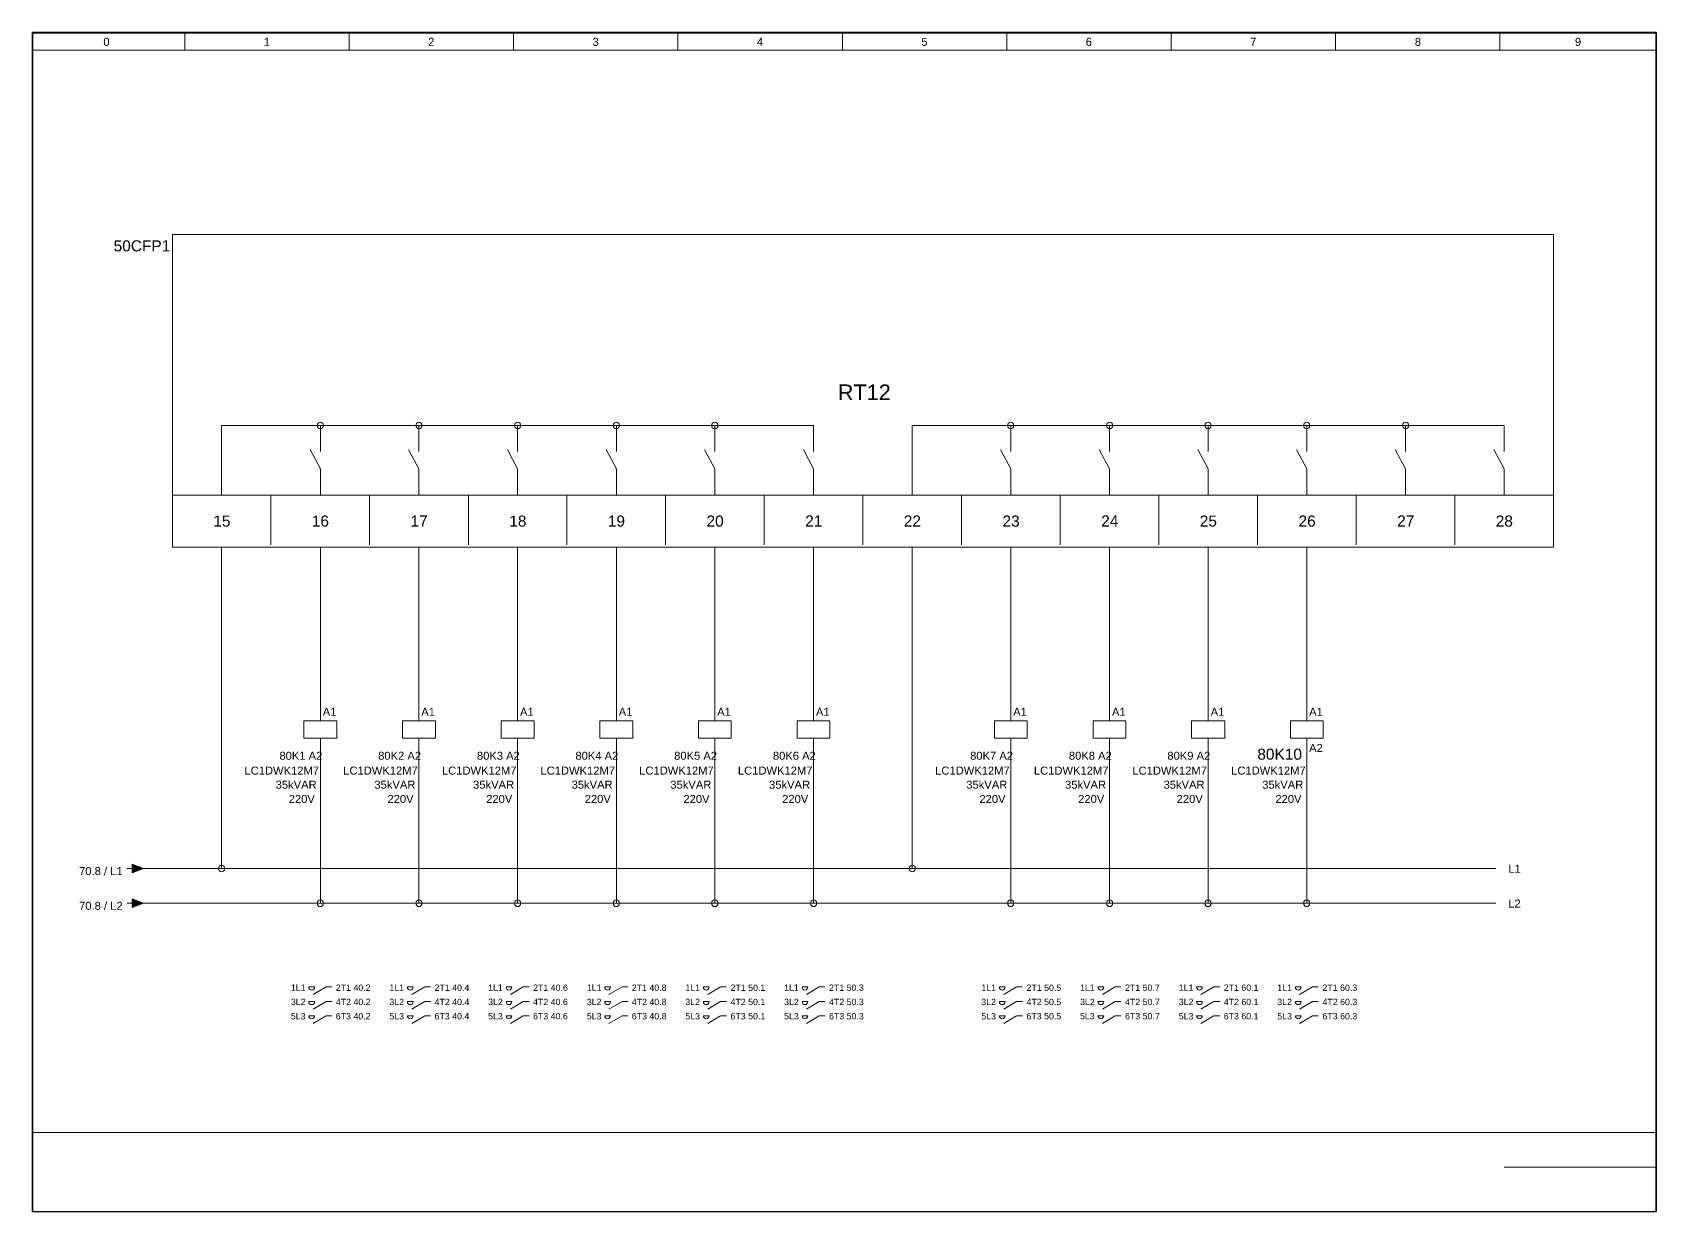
# Model space of a CAD drawing. Header units: millimetres. Extents: x 1004 to 59588, y 686 to 38112.
# Drawn here: x 20966 to 24982, y 5868 to 8784 of the extents above; entities that cross this region are included whole.
import ezdxf

# ---------------------------------------------------------------- set-up
doc = ezdxf.new("R2010")
doc.units = ezdxf.units.MM
for name, color, linetype in [('PDF9_Geometry', 7, 'Continuous'), ('PDF9_Solid Fills', 7, 'Continuous'), ('PDF9_Text', 7, 'Continuous')]:
    doc.layers.add(name, color=color, linetype=linetype)
doc.styles.add('PDF Arial', font='arial.ttf')

msp = doc.modelspace()

# ---------------------------------------------------------------- linework, layer by layer
at = {"layer": 'PDF9_Geometry', "lineweight": 25}
for points in [[(24981.15, 8784.23), (20966.45, 8784.23), (20966.45, 5868.35), (24981.15, 5868.35)], [(20966.45, 5868.35), (20966.45, 8784.23)], [(24981.15, 8783.06), (20966.45, 8783.06)], [(24981.15, 5868.35), (24981.15, 8784.23)]]:
    msp.add_lwpolyline(points, close=True, dxfattribs=at)
at = {"layer": 'PDF9_Geometry', "lineweight": 13}
for points in [[(21342.92, 8783.06), (21342.92, 8740.12)], [(21749.39, 8783.06), (21749.39, 8740.12)], [(22155.86, 8783.06), (22155.86, 8740.12)], [(22562.33, 8783.06), (22562.33, 8740.12)], [(22968.8, 8783.06), (22968.8, 8740.12)], [(23375.27, 8783.06), (23375.27, 8740.12)], [(23781.74, 8783.06), (23781.74, 8740.12)], [(24188.21, 8783.06), (24188.21, 8740.12)], [(24594.68, 8783.06), (24594.68, 8740.12)], [(20966.45, 8740.12), (24981.15, 8740.12)], [(21312.33, 7640.12), (24727.04, 7640.12)], [(21555.86, 7640.12), (21555.86, 7517.18)], [(21799.98, 7640.12), (21799.98, 7517.18)], [(22044.1, 7640.12), (22044.1, 7517.18)], [(22287.63, 7640.12), (22287.63, 7517.18)], [(22531.74, 7640.12), (22531.74, 7517.18)], [(22775.86, 7640.12), (22775.86, 7517.18)], [(23019.39, 7640.12), (23019.39, 7517.18)], [(23263.51, 7640.12), (23263.51, 7517.18)], [(23507.04, 7640.12), (23507.04, 7517.18)], [(23751.15, 7640.12), (23751.15, 7517.18)], [(23995.27, 7640.12), (23995.27, 7517.18)], [(24238.8, 7640.12), (24238.8, 7517.18)], [(24482.92, 7640.12), (24482.92, 7517.18)]]:
    msp.add_lwpolyline(points, dxfattribs=at)
at = {"layer": 'PDF9_Geometry', "lineweight": 18}
for points in [[(21312.33, 7511.29), (24727.04, 7511.29), (24727.04, 8284.82), (21312.33, 8284.82)], [(21637.63, 7038.94), (21718.8, 7038.94), (21718.8, 7081.88), (21637.63, 7081.88)], [(21881.15, 7038.94), (21962.92, 7038.94), (21962.92, 7081.88), (21881.15, 7081.88)], [(22125.27, 7038.94), (22206.45, 7038.94), (22206.45, 7081.88), (22125.27, 7081.88)], [(22369.39, 7038.94), (22450.57, 7038.94), (22450.57, 7081.88), (22369.39, 7081.88)], [(22612.92, 7038.94), (22694.1, 7038.94), (22694.1, 7081.88), (22612.92, 7081.88)], [(22857.04, 7038.94), (22938.21, 7038.94), (22938.21, 7081.88), (22857.04, 7081.88)], [(23344.68, 7038.94), (23425.86, 7038.94), (23425.86, 7081.88), (23344.68, 7081.88)], [(23588.8, 7038.94), (23669.98, 7038.94), (23669.98, 7081.88), (23588.8, 7081.88)], [(23832.33, 7038.94), (23914.1, 7038.94), (23914.1, 7081.88), (23832.33, 7081.88)], [(24076.45, 7038.94), (24157.63, 7038.94), (24157.63, 7081.88), (24076.45, 7081.88)], [(21212.92, 6706), (21212.92, 6727.18), (21241.16, 6716.59)], [(21212.92, 6620.12), (21212.92, 6641.29), (21241.16, 6630.71)]]:
    msp.add_lwpolyline(points, close=True, dxfattribs=at)
for points in [[(21434.1, 7640.12), (21434.1, 7812.47), (21678.21, 7812.47), (21678.21, 7769.53), (21678.21, 7747.76)], [(21434.1, 7790.71), (21434.1, 7812.47), (21454.69, 7812.47)], [(21657.63, 7812.47), (21698.21, 7812.47), (21921.74, 7812.47), (21921.74, 7769.53), (21921.74, 7747.76)], [(21678.21, 7812.47), (21678.21, 7790.71)], [(21901.74, 7812.47), (21942.33, 7812.47), (22165.86, 7812.47), (22165.86, 7769.53), (22165.86, 7747.76)], [(21921.74, 7812.47), (21921.74, 7790.71)], [(22145.27, 7812.47), (22186.45, 7812.47), (22409.98, 7812.47), (22409.98, 7769.53), (22409.98, 7747.76)], [(22165.86, 7812.47), (22165.86, 7790.71)], [(22389.39, 7812.47), (22429.98, 7812.47), (22653.51, 7812.47), (22653.51, 7769.53), (22653.51, 7747.76)], [(22409.98, 7812.47), (22409.98, 7790.71)], [(22633.51, 7812.47), (22674.1, 7812.47), (22897.63, 7812.47), (22897.63, 7769.53), (22897.63, 7747.76)], [(22653.51, 7812.47), (22653.51, 7790.71)], [(22877.04, 7812.47), (22897.63, 7812.47), (22897.63, 7790.71)], [(23141.74, 7640.12), (23141.74, 7812.47), (23385.27, 7812.47), (23385.27, 7769.53), (23385.27, 7747.76)], [(23141.74, 7790.71), (23141.74, 7812.47), (23161.74, 7812.47)], [(23365.27, 7812.47), (23405.86, 7812.47), (23629.39, 7812.47), (23629.39, 7769.53), (23629.39, 7747.76)], [(23385.27, 7812.47), (23385.27, 7790.71)], [(23608.8, 7812.47), (23649.39, 7812.47), (23872.92, 7812.47), (23872.92, 7769.53), (23872.92, 7747.76)], [(23629.39, 7812.47), (23629.39, 7790.71)], [(23852.92, 7812.47), (23893.51, 7812.47), (24117.04, 7812.47), (24117.04, 7769.53), (24117.04, 7747.76)], [(23872.92, 7812.47), (23872.92, 7790.71)], [(24096.45, 7812.47), (24137.63, 7812.47), (24361.15, 7812.47), (24361.15, 7769.53), (24361.15, 7747.76)], [(24117.04, 7812.47), (24117.04, 7790.71)], [(24340.57, 7812.47), (24381.15, 7812.47), (24604.68, 7812.47), (24604.68, 7769.53), (24604.68, 7747.76)], [(24361.15, 7812.47), (24361.15, 7790.71)], [(24584.68, 7812.47), (24604.68, 7812.47), (24604.68, 7790.71)], [(21652.92, 7753.06), (21678.21, 7704.82), (21678.21, 7683.65), (21678.21, 7640.12)], [(21896.45, 7753.06), (21921.74, 7704.82), (21921.74, 7683.65), (21921.74, 7640.12)], [(22140.57, 7753.06), (22165.86, 7704.82), (22165.86, 7683.65), (22165.86, 7640.12)], [(22384.68, 7753.06), (22409.98, 7704.82), (22409.98, 7683.65), (22409.98, 7640.12)], [(22628.21, 7753.06), (22653.51, 7704.82), (22653.51, 7683.65), (22653.51, 7640.12)], [(22872.33, 7753.06), (22897.63, 7704.82), (22897.63, 7683.65), (22897.63, 7640.12)], [(23359.98, 7753.06), (23385.27, 7704.82), (23385.27, 7683.65), (23385.27, 7640.12)], [(23604.1, 7753.06), (23629.39, 7704.82), (23629.39, 7683.65), (23629.39, 7640.12)], [(23847.63, 7753.06), (23872.92, 7704.82), (23872.92, 7683.65), (23872.92, 7640.12)], [(24091.74, 7753.06), (24117.04, 7704.82), (24117.04, 7683.65), (24117.04, 7640.12)], [(24335.86, 7753.06), (24361.15, 7704.82), (24361.15, 7683.65), (24361.15, 7640.12)], [(24579.39, 7753.06), (24604.68, 7704.82), (24604.68, 7683.65), (24604.68, 7640.12)], [(21434.1, 7511.29), (21434.1, 6716.59), (21220.57, 6716.59)], [(21414.1, 6716.59), (21454.69, 6716.59), (23141.74, 6716.59), (23141.74, 7511.29)], [(21678.21, 7511.29), (21678.21, 7103.06), (21678.21, 7081.88)], [(21921.74, 7511.29), (21921.74, 7103.06), (21921.74, 7081.88)], [(22165.86, 7511.29), (22165.86, 7103.06), (22165.86, 7081.88)], [(22409.98, 7511.29), (22409.98, 7103.06), (22409.98, 7081.88)], [(22653.51, 7511.29), (22653.51, 7103.06), (22653.51, 7081.88)], [(22897.63, 7511.29), (22897.63, 7103.06), (22897.63, 7081.88)], [(23385.27, 7511.29), (23385.27, 7103.06), (23385.27, 7081.88)], [(23629.39, 7511.29), (23629.39, 7103.06), (23629.39, 7081.88)], [(23872.92, 7511.29), (23872.92, 7103.06), (23872.92, 7081.88)], [(24117.04, 7511.29), (24117.04, 7103.06), (24117.04, 7081.88)], [(21678.21, 7038.94), (21678.21, 7017.18), (21678.21, 6630.71), (21220.57, 6630.71)], [(21657.63, 6630.71), (21698.21, 6630.71), (21921.74, 6630.71), (21921.74, 7017.18), (21921.74, 7038.94)], [(21901.74, 6630.71), (21942.33, 6630.71), (22165.86, 6630.71), (22165.86, 7017.18), (22165.86, 7038.94)], [(22145.27, 6630.71), (22186.45, 6630.71), (22409.98, 6630.71), (22409.98, 7017.18), (22409.98, 7038.94)], [(22389.39, 6630.71), (22429.98, 6630.71), (22653.51, 6630.71), (22653.51, 7017.18), (22653.51, 7038.94)], [(22897.63, 7038.94), (22897.63, 7017.18), (22897.63, 6630.71), (22674.1, 6630.71), (22633.51, 6630.71)], [(22877.04, 6630.71), (22917.63, 6630.71), (23385.27, 6630.71), (23385.27, 7017.18), (23385.27, 7038.94)], [(23365.27, 6630.71), (23405.86, 6630.71), (23629.39, 6630.71), (23629.39, 7017.18), (23629.39, 7038.94)], [(23608.8, 6630.71), (23649.39, 6630.71), (23872.92, 6630.71), (23872.92, 7017.18), (23872.92, 7038.94)], [(23852.92, 6630.71), (23893.51, 6630.71), (24117.04, 6630.71), (24117.04, 7017.18), (24117.04, 7038.94)], [(21200.57, 6716.59), (21212.92, 6716.59)], [(21434.1, 6738.35), (21434.1, 6716.59)], [(23121.15, 6716.59), (23161.74, 6716.59), (24584.68, 6716.59)], [(23141.74, 6738.35), (23141.74, 6716.59)], [(21200.57, 6630.71), (21212.92, 6630.71)], [(21678.21, 6652.47), (21678.21, 6630.71)], [(21921.74, 6652.47), (21921.74, 6630.71)], [(22165.86, 6652.47), (22165.86, 6630.71)], [(22409.98, 6652.47), (22409.98, 6630.71)], [(22653.51, 6652.47), (22653.51, 6630.71)], [(22897.63, 6652.47), (22897.63, 6630.71)], [(23385.27, 6652.47), (23385.27, 6630.71)], [(23629.39, 6652.47), (23629.39, 6630.71)], [(23872.92, 6652.47), (23872.92, 6630.71)], [(24096.45, 6630.71), (24137.63, 6630.71), (24584.68, 6630.71)], [(24117.04, 6652.47), (24117.04, 6630.71)], [(21649.39, 6423.65), (21664.1, 6423.65)], [(21649.39, 6387.76), (21664.1, 6387.76)], [(21660.57, 6404.82), (21692.33, 6423.65), (21706.45, 6423.65)], [(21660.57, 6368.94), (21692.33, 6387.76), (21706.45, 6387.76)], [(21664.1, 6423.65), (21664.1, 6423.65)], [(21664.1, 6387.76), (21664.1, 6387.76)], [(21893.51, 6423.65), (21907.63, 6423.65)], [(21893.51, 6387.76), (21907.63, 6387.76)], [(21904.1, 6404.82), (21936.45, 6423.65), (21950.57, 6423.65)], [(21904.1, 6368.94), (21936.45, 6387.76), (21950.57, 6387.76)], [(21907.63, 6423.65), (21907.63, 6423.65)], [(21907.63, 6387.76), (21907.63, 6387.76)], [(22137.63, 6423.65), (22151.74, 6423.65)], [(22137.63, 6387.76), (22151.74, 6387.76)], [(22148.21, 6404.82), (22179.98, 6423.65), (22194.1, 6423.65)], [(22148.21, 6368.94), (22179.98, 6387.76), (22194.1, 6387.76)], [(22151.74, 6423.65), (22151.74, 6423.65)], [(22151.74, 6387.76), (22151.74, 6387.76)], [(22381.15, 6423.65), (22395.27, 6423.65)], [(22381.15, 6387.76), (22395.27, 6387.76)], [(22391.74, 6404.82), (22424.1, 6423.65), (22438.21, 6423.65)], [(22391.74, 6368.94), (22424.1, 6387.76), (22438.21, 6387.76)], [(22395.27, 6423.65), (22395.27, 6423.65)], [(22395.27, 6387.76), (22395.27, 6387.76)], [(22625.27, 6423.65), (22639.39, 6423.65)], [(22625.27, 6387.76), (22639.39, 6387.76)], [(22635.86, 6404.82), (22667.63, 6423.65), (22682.33, 6423.65)], [(22635.86, 6368.94), (22667.63, 6387.76), (22682.33, 6387.76)], [(22639.39, 6423.65), (22639.39, 6423.65)], [(22639.39, 6387.76), (22639.39, 6387.76)], [(22869.39, 6423.65), (22883.51, 6423.65)], [(22869.39, 6387.76), (22883.51, 6387.76)], [(22879.98, 6404.82), (22911.74, 6423.65), (22925.86, 6423.65)], [(22879.98, 6368.94), (22911.74, 6387.76), (22925.86, 6387.76)], [(22883.51, 6423.65), (22883.51, 6423.65)], [(22883.51, 6387.76), (22883.51, 6387.76)], [(23357.04, 6423.65), (23371.15, 6423.65)], [(23357.04, 6387.76), (23371.15, 6387.76)], [(23367.63, 6404.82), (23399.39, 6423.65), (23414.1, 6423.65)], [(23367.63, 6368.94), (23399.39, 6387.76), (23414.1, 6387.76)], [(23371.15, 6423.65), (23371.15, 6423.65)], [(23371.15, 6387.76), (23371.15, 6387.76)], [(23600.57, 6423.65), (23615.27, 6423.65)], [(23600.57, 6387.76), (23615.27, 6387.76)], [(23611.74, 6404.82), (23643.51, 6423.65), (23657.63, 6423.65)], [(23611.74, 6368.94), (23643.51, 6387.76), (23657.63, 6387.76)], [(23615.27, 6423.65), (23615.27, 6423.65)], [(23615.27, 6387.76), (23615.27, 6387.76)], [(23844.68, 6423.65), (23858.8, 6423.65)], [(23844.68, 6387.76), (23858.8, 6387.76)], [(23855.27, 6404.82), (23887.63, 6423.65), (23901.74, 6423.65)], [(23855.27, 6368.94), (23887.63, 6387.76), (23901.74, 6387.76)], [(23858.8, 6423.65), (23858.8, 6423.65)], [(23858.8, 6387.76), (23858.8, 6387.76)], [(24088.8, 6423.65), (24102.92, 6423.65)], [(24088.8, 6387.76), (24102.92, 6387.76)], [(24099.39, 6404.82), (24131.15, 6423.65), (24145.27, 6423.65)], [(24099.39, 6368.94), (24131.15, 6387.76), (24145.27, 6387.76)], [(24102.92, 6423.65), (24102.92, 6423.65)], [(24102.92, 6387.76), (24102.92, 6387.76)], [(21649.39, 6352.47), (21664.1, 6352.47)], [(21660.57, 6333.65), (21692.33, 6352.47), (21706.45, 6352.47)], [(21664.1, 6352.47), (21664.1, 6352.47)], [(21893.51, 6352.47), (21907.63, 6352.47)], [(21904.1, 6333.65), (21936.45, 6352.47), (21950.57, 6352.47)], [(21907.63, 6352.47), (21907.63, 6352.47)], [(22137.63, 6352.47), (22151.74, 6352.47)], [(22148.21, 6333.65), (22179.98, 6352.47), (22194.1, 6352.47)], [(22151.74, 6352.47), (22151.74, 6352.47)], [(22381.15, 6352.47), (22395.27, 6352.47)], [(22391.74, 6333.65), (22424.1, 6352.47), (22438.21, 6352.47)], [(22395.27, 6352.47), (22395.27, 6352.47)], [(22625.27, 6352.47), (22639.39, 6352.47)], [(22635.86, 6333.65), (22667.63, 6352.47), (22682.33, 6352.47)], [(22639.39, 6352.47), (22639.39, 6352.47)], [(22869.39, 6352.47), (22883.51, 6352.47)], [(22879.98, 6333.65), (22911.74, 6352.47), (22925.86, 6352.47)], [(22883.51, 6352.47), (22883.51, 6352.47)], [(23357.04, 6352.47), (23371.15, 6352.47)], [(23367.63, 6333.65), (23399.39, 6352.47), (23414.1, 6352.47)], [(23371.15, 6352.47), (23371.15, 6352.47)], [(23600.57, 6352.47), (23615.27, 6352.47)], [(23611.74, 6333.65), (23643.51, 6352.47), (23657.63, 6352.47)], [(23615.27, 6352.47), (23615.27, 6352.47)], [(23844.68, 6352.47), (23858.8, 6352.47)], [(23855.27, 6333.65), (23887.63, 6352.47), (23901.74, 6352.47)], [(23858.8, 6352.47), (23858.8, 6352.47)], [(24088.8, 6352.47), (24102.92, 6352.47)], [(24099.39, 6333.65), (24131.15, 6352.47), (24145.27, 6352.47)], [(24102.92, 6352.47), (24102.92, 6352.47)]]:
    msp.add_lwpolyline(points, dxfattribs=at)
at = {"layer": 'PDF9_Geometry', "lineweight": 9}
for points in [[(20966.45, 6063.65), (24981.74, 6063.65)], [(24604.68, 5977.76), (24979.98, 5977.76)]]:
    msp.add_lwpolyline(points, dxfattribs=at)
at = {"layer": 'PDF9_Geometry', "color": 7, "lineweight": 13, "true_color": 0xffffff}
msp.add_lwpolyline([(20966.46, 5868.35), (20966.45, 5868.37)], dxfattribs=at)
at = {"layer": 'PDF9_Geometry', "lineweight": 25}
msp.add_lwpolyline([(20966.45, 5868.35), (24981.15, 5868.35)], dxfattribs=at)
msp.add_lwpolyline([(20966.45, 5868.35), (24981.15, 5868.35)], dxfattribs=at)
at = {"layer": 'PDF9_Geometry', "lineweight": 18}
for points in [[(21678.21, 7820.12), (21674.1, 7820.12), (21670.57, 7816.59), (21670.57, 7812.47)], [(21670.57, 7812.47), (21670.57, 7807.76), (21674.1, 7804.23), (21678.21, 7804.23)], [(21685.86, 7812.47), (21685.86, 7816.59), (21682.33, 7820.12), (21678.21, 7820.12)], [(21678.21, 7804.23), (21682.33, 7804.23), (21685.86, 7807.76), (21685.86, 7812.47)], [(21921.74, 7820.12), (21917.63, 7820.12), (21914.1, 7816.59), (21914.1, 7812.47)], [(21914.1, 7812.47), (21914.1, 7807.76), (21917.63, 7804.23), (21921.74, 7804.23)], [(21929.39, 7812.47), (21929.39, 7816.59), (21926.45, 7820.12), (21921.74, 7820.12)], [(21921.74, 7804.23), (21926.45, 7804.23), (21929.39, 7807.76), (21929.39, 7812.47)], [(22165.86, 7820.12), (22161.74, 7820.12), (22158.21, 7816.59), (22158.21, 7812.47)], [(22158.21, 7812.47), (22158.21, 7807.76), (22161.74, 7804.23), (22165.86, 7804.23)], [(22173.51, 7812.47), (22173.51, 7816.59), (22169.98, 7820.12), (22165.86, 7820.12)], [(22165.86, 7804.23), (22169.98, 7804.23), (22173.51, 7807.76), (22173.51, 7812.47)], [(22409.98, 7820.12), (22405.86, 7820.12), (22402.33, 7816.59), (22402.33, 7812.47)], [(22402.33, 7812.47), (22402.33, 7807.76), (22405.86, 7804.23), (22409.98, 7804.23)], [(22417.63, 7812.47), (22417.63, 7816.59), (22414.1, 7820.12), (22409.98, 7820.12)], [(22409.98, 7804.23), (22414.1, 7804.23), (22417.63, 7807.76), (22417.63, 7812.47)], [(22653.51, 7820.12), (22649.39, 7820.12), (22645.86, 7816.59), (22645.86, 7812.47)], [(22645.86, 7812.47), (22645.86, 7807.76), (22649.39, 7804.23), (22653.51, 7804.23)], [(22661.15, 7812.47), (22661.15, 7816.59), (22657.63, 7820.12), (22653.51, 7820.12)], [(22653.51, 7804.23), (22657.63, 7804.23), (22661.15, 7807.76), (22661.15, 7812.47)], [(23385.27, 7820.12), (23381.15, 7820.12), (23377.63, 7816.59), (23377.63, 7812.47)], [(23377.63, 7812.47), (23377.63, 7807.76), (23381.15, 7804.23), (23385.27, 7804.23)], [(23392.92, 7812.47), (23392.92, 7816.59), (23389.39, 7820.12), (23385.27, 7820.12)], [(23385.27, 7804.23), (23389.39, 7804.23), (23392.92, 7807.76), (23392.92, 7812.47)], [(23629.39, 7820.12), (23625.27, 7820.12), (23621.74, 7816.59), (23621.74, 7812.47)], [(23621.74, 7812.47), (23621.74, 7807.76), (23625.27, 7804.23), (23629.39, 7804.23)], [(23637.04, 7812.47), (23637.04, 7816.59), (23633.51, 7820.12), (23629.39, 7820.12)], [(23629.39, 7804.23), (23633.51, 7804.23), (23637.04, 7807.76), (23637.04, 7812.47)], [(23872.92, 7820.12), (23868.8, 7820.12), (23865.27, 7816.59), (23865.27, 7812.47)], [(23865.27, 7812.47), (23865.27, 7807.76), (23868.8, 7804.23), (23872.92, 7804.23)], [(23880.57, 7812.47), (23880.57, 7816.59), (23877.63, 7820.12), (23872.92, 7820.12)], [(23872.92, 7804.23), (23877.63, 7804.23), (23880.57, 7807.76), (23880.57, 7812.47)], [(24117.04, 7820.12), (24112.92, 7820.12), (24109.39, 7816.59), (24109.39, 7812.47)], [(24109.39, 7812.47), (24109.39, 7807.76), (24112.92, 7804.23), (24117.04, 7804.23)], [(24124.68, 7812.47), (24124.68, 7816.59), (24121.15, 7820.12), (24117.04, 7820.12)], [(24117.04, 7804.23), (24121.15, 7804.23), (24124.68, 7807.76), (24124.68, 7812.47)], [(24361.15, 7820.12), (24357.04, 7820.12), (24353.51, 7816.59), (24353.51, 7812.47)], [(24353.51, 7812.47), (24353.51, 7807.76), (24357.04, 7804.23), (24361.15, 7804.23)], [(24368.8, 7812.47), (24368.8, 7816.59), (24365.27, 7820.12), (24361.15, 7820.12)], [(24361.15, 7804.23), (24365.27, 7804.23), (24368.8, 7807.76), (24368.8, 7812.47)], [(21434.1, 6724.82), (21429.98, 6724.82), (21426.45, 6721.29), (21426.45, 6716.59)], [(21426.45, 6716.59), (21426.45, 6712.47), (21429.98, 6708.35), (21434.1, 6708.35)], [(21441.74, 6716.59), (21441.74, 6721.29), (21438.21, 6724.82), (21434.1, 6724.82)], [(21434.1, 6708.35), (21438.21, 6708.35), (21441.74, 6712.47), (21441.74, 6716.59)], [(23141.74, 6724.82), (23137.04, 6724.82), (23134.1, 6721.29), (23134.1, 6716.59)], [(23134.1, 6716.59), (23134.1, 6712.47), (23137.04, 6708.35), (23141.74, 6708.35)], [(23149.39, 6716.59), (23149.39, 6721.29), (23145.86, 6724.82), (23141.74, 6724.82)], [(23141.74, 6708.35), (23145.86, 6708.35), (23149.39, 6712.47), (23149.39, 6716.59)], [(21678.21, 6638.94), (21674.1, 6638.94), (21670.57, 6635.41), (21670.57, 6630.71)], [(21670.57, 6630.71), (21670.57, 6626), (21674.1, 6622.47), (21678.21, 6622.47)], [(21685.86, 6630.71), (21685.86, 6635.41), (21682.33, 6638.94), (21678.21, 6638.94)], [(21678.21, 6622.47), (21682.33, 6622.47), (21685.86, 6626), (21685.86, 6630.71)], [(21921.74, 6638.94), (21917.63, 6638.94), (21914.1, 6635.41), (21914.1, 6630.71)], [(21914.1, 6630.71), (21914.1, 6626), (21917.63, 6622.47), (21921.74, 6622.47)], [(21929.39, 6630.71), (21929.39, 6635.41), (21926.45, 6638.94), (21921.74, 6638.94)], [(21921.74, 6622.47), (21926.45, 6622.47), (21929.39, 6626), (21929.39, 6630.71)], [(22165.86, 6638.94), (22161.74, 6638.94), (22158.21, 6635.41), (22158.21, 6630.71)], [(22158.21, 6630.71), (22158.21, 6626), (22161.74, 6622.47), (22165.86, 6622.47)], [(22173.51, 6630.71), (22173.51, 6635.41), (22169.98, 6638.94), (22165.86, 6638.94)], [(22165.86, 6622.47), (22169.98, 6622.47), (22173.51, 6626), (22173.51, 6630.71)], [(22409.98, 6638.94), (22405.86, 6638.94), (22402.33, 6635.41), (22402.33, 6630.71)], [(22402.33, 6630.71), (22402.33, 6626), (22405.86, 6622.47), (22409.98, 6622.47)], [(22417.63, 6630.71), (22417.63, 6635.41), (22414.1, 6638.94), (22409.98, 6638.94)], [(22409.98, 6622.47), (22414.1, 6622.47), (22417.63, 6626), (22417.63, 6630.71)], [(22653.51, 6638.94), (22649.39, 6638.94), (22645.86, 6635.41), (22645.86, 6630.71)], [(22645.86, 6630.71), (22645.86, 6626), (22649.39, 6622.47), (22653.51, 6622.47)], [(22661.15, 6630.71), (22661.15, 6635.41), (22657.63, 6638.94), (22653.51, 6638.94)], [(22653.51, 6622.47), (22657.63, 6622.47), (22661.15, 6626), (22661.15, 6630.71)], [(22897.63, 6638.94), (22893.51, 6638.94), (22889.98, 6635.41), (22889.98, 6630.71)], [(22889.98, 6630.71), (22889.98, 6626), (22893.51, 6622.47), (22897.63, 6622.47)], [(22905.27, 6630.71), (22905.27, 6635.41), (22901.74, 6638.94), (22897.63, 6638.94)], [(22897.63, 6622.47), (22901.74, 6622.47), (22905.27, 6626), (22905.27, 6630.71)], [(23385.27, 6638.94), (23381.15, 6638.94), (23377.63, 6635.41), (23377.63, 6630.71)], [(23377.63, 6630.71), (23377.63, 6626), (23381.15, 6622.47), (23385.27, 6622.47)], [(23392.92, 6630.71), (23392.92, 6635.41), (23389.39, 6638.94), (23385.27, 6638.94)], [(23385.27, 6622.47), (23389.39, 6622.47), (23392.92, 6626), (23392.92, 6630.71)], [(23629.39, 6638.94), (23625.27, 6638.94), (23621.74, 6635.41), (23621.74, 6630.71)], [(23621.74, 6630.71), (23621.74, 6626), (23625.27, 6622.47), (23629.39, 6622.47)], [(23637.04, 6630.71), (23637.04, 6635.41), (23633.51, 6638.94), (23629.39, 6638.94)], [(23629.39, 6622.47), (23633.51, 6622.47), (23637.04, 6626), (23637.04, 6630.71)], [(23872.92, 6638.94), (23868.8, 6638.94), (23865.27, 6635.41), (23865.27, 6630.71)], [(23865.27, 6630.71), (23865.27, 6626), (23868.8, 6622.47), (23872.92, 6622.47)], [(23880.57, 6630.71), (23880.57, 6635.41), (23877.63, 6638.94), (23872.92, 6638.94)], [(23872.92, 6622.47), (23877.63, 6622.47), (23880.57, 6626), (23880.57, 6630.71)], [(24117.04, 6638.94), (24112.92, 6638.94), (24109.39, 6635.41), (24109.39, 6630.71)], [(24109.39, 6630.71), (24109.39, 6626), (24112.92, 6622.47), (24117.04, 6622.47)], [(24124.68, 6630.71), (24124.68, 6635.41), (24121.15, 6638.94), (24117.04, 6638.94)], [(24117.04, 6622.47), (24121.15, 6622.47), (24124.68, 6626), (24124.68, 6630.71)], [(21649.39, 6423.65), (21649.39, 6418.94), (21652.92, 6416), (21657.04, 6416)], [(21649.39, 6387.76), (21649.39, 6383.65), (21652.92, 6380.12), (21657.04, 6380.12)], [(21657.04, 6416), (21660.57, 6416), (21664.1, 6418.94), (21664.1, 6423.65)], [(21657.04, 6380.12), (21660.57, 6380.12), (21664.1, 6383.65), (21664.1, 6387.76)], [(21893.51, 6423.65), (21893.51, 6418.94), (21896.45, 6416), (21900.57, 6416)], [(21893.51, 6387.76), (21893.51, 6383.65), (21896.45, 6380.12), (21900.57, 6380.12)], [(21900.57, 6416), (21904.68, 6416), (21907.63, 6418.94), (21907.63, 6423.65)], [(21900.57, 6380.12), (21904.68, 6380.12), (21907.63, 6383.65), (21907.63, 6387.76)], [(22137.63, 6423.65), (22137.63, 6418.94), (22140.57, 6416), (22144.68, 6416)], [(22137.63, 6387.76), (22137.63, 6383.65), (22140.57, 6380.12), (22144.68, 6380.12)], [(22144.68, 6416), (22148.21, 6416), (22151.74, 6418.94), (22151.74, 6423.65)], [(22144.68, 6380.12), (22148.21, 6380.12), (22151.74, 6383.65), (22151.74, 6387.76)], [(22381.15, 6423.65), (22381.15, 6418.94), (22384.68, 6416), (22388.21, 6416)], [(22381.15, 6387.76), (22381.15, 6383.65), (22384.68, 6380.12), (22388.21, 6380.12)], [(22388.21, 6416), (22392.33, 6416), (22395.27, 6418.94), (22395.27, 6423.65)], [(22388.21, 6380.12), (22392.33, 6380.12), (22395.27, 6383.65), (22395.27, 6387.76)], [(22625.27, 6423.65), (22625.27, 6418.94), (22628.21, 6416), (22632.33, 6416)], [(22625.27, 6387.76), (22625.27, 6383.65), (22628.21, 6380.12), (22632.33, 6380.12)], [(22632.33, 6416), (22636.45, 6416), (22639.39, 6418.94), (22639.39, 6423.65)], [(22632.33, 6380.12), (22636.45, 6380.12), (22639.39, 6383.65), (22639.39, 6387.76)], [(22869.39, 6423.65), (22869.39, 6418.94), (22872.33, 6416), (22876.45, 6416)], [(22869.39, 6387.76), (22869.39, 6383.65), (22872.33, 6380.12), (22876.45, 6380.12)], [(22876.45, 6416), (22879.98, 6416), (22883.51, 6418.94), (22883.51, 6423.65)], [(22876.45, 6380.12), (22879.98, 6380.12), (22883.51, 6383.65), (22883.51, 6387.76)], [(23357.04, 6423.65), (23357.04, 6418.94), (23359.98, 6416), (23364.1, 6416)], [(23357.04, 6387.76), (23357.04, 6383.65), (23359.98, 6380.12), (23364.1, 6380.12)], [(23364.1, 6416), (23368.21, 6416), (23371.15, 6418.94), (23371.15, 6423.65)], [(23364.1, 6380.12), (23368.21, 6380.12), (23371.15, 6383.65), (23371.15, 6387.76)], [(23600.57, 6423.65), (23600.57, 6418.94), (23604.1, 6416), (23608.21, 6416)], [(23600.57, 6387.76), (23600.57, 6383.65), (23604.1, 6380.12), (23608.21, 6380.12)], [(23608.21, 6416), (23611.74, 6416), (23615.27, 6418.94), (23615.27, 6423.65)], [(23608.21, 6380.12), (23611.74, 6380.12), (23615.27, 6383.65), (23615.27, 6387.76)], [(23844.68, 6423.65), (23844.68, 6418.94), (23847.63, 6416), (23851.74, 6416)], [(23844.68, 6387.76), (23844.68, 6383.65), (23847.63, 6380.12), (23851.74, 6380.12)], [(23851.74, 6416), (23855.86, 6416), (23858.8, 6418.94), (23858.8, 6423.65)], [(23851.74, 6380.12), (23855.86, 6380.12), (23858.8, 6383.65), (23858.8, 6387.76)], [(24088.8, 6423.65), (24088.8, 6418.94), (24091.74, 6416), (24095.86, 6416)], [(24088.8, 6387.76), (24088.8, 6383.65), (24091.74, 6380.12), (24095.86, 6380.12)], [(24095.86, 6416), (24099.39, 6416), (24102.92, 6418.94), (24102.92, 6423.65)], [(24095.86, 6380.12), (24099.39, 6380.12), (24102.92, 6383.65), (24102.92, 6387.76)], [(21649.39, 6352.47), (21649.39, 6348.35), (21652.92, 6344.82), (21657.04, 6344.82)], [(21657.04, 6344.82), (21660.57, 6344.82), (21664.1, 6348.35), (21664.1, 6352.47)], [(21893.51, 6352.47), (21893.51, 6348.35), (21896.45, 6344.82), (21900.57, 6344.82)], [(21900.57, 6344.82), (21904.68, 6344.82), (21907.63, 6348.35), (21907.63, 6352.47)], [(22137.63, 6352.47), (22137.63, 6348.35), (22140.57, 6344.82), (22144.68, 6344.82)], [(22144.68, 6344.82), (22148.21, 6344.82), (22151.74, 6348.35), (22151.74, 6352.47)], [(22381.15, 6352.47), (22381.15, 6348.35), (22384.68, 6344.82), (22388.21, 6344.82)], [(22388.21, 6344.82), (22392.33, 6344.82), (22395.27, 6348.35), (22395.27, 6352.47)], [(22625.27, 6352.47), (22625.27, 6348.35), (22628.21, 6344.82), (22632.33, 6344.82)], [(22632.33, 6344.82), (22636.45, 6344.82), (22639.39, 6348.35), (22639.39, 6352.47)], [(22869.39, 6352.47), (22869.39, 6348.35), (22872.33, 6344.82), (22876.45, 6344.82)], [(22876.45, 6344.82), (22879.98, 6344.82), (22883.51, 6348.35), (22883.51, 6352.47)], [(23357.04, 6352.47), (23357.04, 6348.35), (23359.98, 6344.82), (23364.1, 6344.82)], [(23364.1, 6344.82), (23368.21, 6344.82), (23371.15, 6348.35), (23371.15, 6352.47)], [(23600.57, 6352.47), (23600.57, 6348.35), (23604.1, 6344.82), (23608.21, 6344.82)], [(23608.21, 6344.82), (23611.74, 6344.82), (23615.27, 6348.35), (23615.27, 6352.47)], [(23844.68, 6352.47), (23844.68, 6348.35), (23847.63, 6344.82), (23851.74, 6344.82)], [(23851.74, 6344.82), (23855.86, 6344.82), (23858.8, 6348.35), (23858.8, 6352.47)], [(24088.8, 6352.47), (24088.8, 6348.35), (24091.74, 6344.82), (24095.86, 6344.82)], [(24095.86, 6344.82), (24099.39, 6344.82), (24102.92, 6348.35), (24102.92, 6352.47)]]:
    msp.add_open_spline(points, degree=3, dxfattribs=at)
at = {"layer": 'PDF9_Solid Fills', "lineweight": 18, "transparency": 33554559}
for points in [[(21212.92, 6727.18), (21241.16, 6716.59), (21212.92, 6706)], [(21212.92, 6641.29), (21241.16, 6630.71), (21212.92, 6620.12)]]:
    msp.add_solid(points, dxfattribs=at)

# ---------------------------------------------------------------- texts
at = {"layer": 'PDF9_Text', "attachment_point": 7, "style": 'PDF Arial'}
for s, insert, char_height in [('0', (21141.74, 8750.88), 19.79), ('1', (21538.22, 8751.29), 19.79), ('2', (21944.69, 8751.29), 19.79), ('3', (22351.16, 8750.88), 19.79), ('4', (22757.63, 8751.29), 19.79), ('5', (23164.11, 8750.88), 19.79), ('6', (23570.58, 8750.88), 19.79), ('7', (23977.05, 8751.29), 19.79), ('8', (24384.11, 8750.83), 19.79), ('9', (24780, 8750.9), 19.79), ('50CFP1', (21167.04, 8242.48), 27.37), ('RT12', (22957.63, 7875.41), 38.317), ('15', (21413.51, 7561.89), 27.37), ('16', (21657.04, 7561.89), 27.37), ('17', (21901.17, 7562.47), 27.37), ('18', (22145.29, 7561.84), 27.37), ('19', (22388.83, 7561.93), 27.37), ('20', (22632.92, 7561.89), 27.37), ('21', (22877.07, 7562.47), 27.37), ('22', (23120.61, 7562.47), 27.37), ('23', (23364.73, 7561.89), 27.37), ('24', (23608.86, 7562.47), 27.37), ('25', (23852.39, 7561.89), 27.37), ('26', (24096.52, 7561.89), 27.37), ('27', (24340.64, 7562.47), 27.37), ('28', (24584.18, 7561.84), 27.37), ('A1', (21684.1, 7094.24), 19.79), ('A1', (21927.63, 7094.24), 19.79), ('A1', (22171.75, 7094.24), 19.79), ('A1', (22415.86, 7094.24), 19.79), ('A1', (22659.39, 7094.24), 19.79), ('A1', (22903.51, 7094.24), 19.79), ('A1', (23391.16, 7094.24), 19.79), ('A1', (23635.27, 7094.24), 19.79), ('A1', (23879.39, 7094.24), 19.79), ('A1', (24122.92, 7094.24), 19.79), ('80K1 A2', (21577.04, 6985.37), 19.79), ('80K2 A2', (21821.16, 6985.37), 19.79), ('80K3 A2', (22065.27, 6985.37), 19.79), ('80K4 A2', (22308.8, 6985.37), 19.79), ('80K5 A2', (22552.92, 6985.37), 19.79), ('80K6 A2', (22797.04, 6985.37), 19.79), ('80K7 A2', (23284.69, 6985.37), 19.79), ('80K8 A2', (23528.8, 6985.37), 19.79), ('80K9 A2', (23772.33, 6985.37), 19.79), ('80K10', (23994.69, 6985.37), 27.37), ('A2', (24122.92, 7004.82), 19.79), ('LC1DWK12M7', (21490.57, 6948.58), 19.79), ('LC1DWK12M7', (21734.69, 6948.58), 19.79), ('LC1DWK12M7', (21978.8, 6948.58), 19.79), ('LC1DWK12M7', (22222.33, 6948.58), 19.79), ('LC1DWK12M7', (22466.45, 6948.58), 19.79), ('LC1DWK12M7', (22710.57, 6948.58), 19.79), ('LC1DWK12M7', (23198.22, 6948.58), 19.79), ('LC1DWK12M7', (23442.33, 6948.58), 19.79), ('LC1DWK12M7', (23685.86, 6948.58), 19.79), ('LC1DWK12M7', (23929.98, 6948.58), 19.79), ('35kVAR', (21567.63, 6913.82), 19.79), ('35kVAR', (21811.75, 6913.82), 19.79), ('35kVAR', (22055.86, 6913.82), 19.79), ('35kVAR', (22299.39, 6913.82), 19.79), ('35kVAR', (22543.51, 6913.82), 19.79), ('35kVAR', (22787.63, 6913.82), 19.79), ('35kVAR', (23275.27, 6913.82), 19.79), ('35kVAR', (23519.39, 6913.82), 19.79), ('35kVAR', (23762.92, 6913.82), 19.79), ('35kVAR', (24007.04, 6913.82), 19.79), ('220V', (21599.98, 6878.52), 19.79), ('220V', (21844.1, 6878.52), 19.79), ('220V', (22088.22, 6878.52), 19.79), ('220V', (22331.75, 6878.52), 19.79), ('220V', (22575.86, 6878.52), 19.79), ('220V', (22819.98, 6878.52), 19.79), ('220V', (23307.63, 6878.52), 19.79), ('220V', (23551.74, 6878.52), 19.79), ('220V', (23795.27, 6878.52), 19.79), ('220V', (24039.39, 6878.52), 19.79), ('70.8 / L1', (21081.74, 6700.12), 19.79), ('L1', (24615.27, 6706), 19.79), ('70.8 / L2', (21081.74, 6614.24), 19.79), ('L2', (24615.27, 6620.12), 19.79), ('1L1', (21605.28, 6414.24), 15.58), ('2T1 40.2', (21716.47, 6413.91), 15.58), ('1L1', (21848.8, 6414.24), 15.58), ('2T1 40.4', (21960.58, 6413.91), 15.58), ('1L1', (22092.92, 6414.24), 15.58), ('2T1 40.6', (22204.11, 6413.91), 15.58), ('1L1', (22337.04, 6414.24), 15.58), ('2T1 40.8', (22448.23, 6413.87), 15.58), ('1L1', (22580.57, 6414.24), 15.58), ('2T1 50.1', (22692.35, 6413.91), 15.58), ('1L1', (22824.69, 6414.24), 15.58), ('2T1 50.3', (22935.88, 6413.91), 15.58), ('1L1', (23312.33, 6414.24), 15.58), ('2T1 50.5', (23424.11, 6413.91), 15.58), ('1L1', (23556.45, 6414.24), 15.58), ('2T1 50.7', (23667.64, 6413.91), 15.58), ('1L1', (23800.57, 6414.24), 15.58), ('2T1 60.1', (23911.76, 6413.91), 15.58), ('1L1', (24044.1, 6414.24), 15.58), ('2T1 60.3', (24155.88, 6413.91), 15.58), ('3L2', (21605.28, 6378.61), 15.58), ('4T2 40.2', (21716.47, 6378.61), 15.58), ('3L2', (21848.8, 6378.61), 15.58), ('4T2 40.4', (21960.58, 6378.61), 15.58), ('3L2', (22092.92, 6378.61), 15.58), ('4T2 40.6', (22204.11, 6378.61), 15.58), ('3L2', (22337.04, 6378.61), 15.58), ('4T2 40.8', (22448.23, 6378.58), 15.58), ('3L2', (22580.57, 6378.61), 15.58), ('4T2 50.1', (22692.35, 6378.61), 15.58), ('3L2', (22824.69, 6378.61), 15.58), ('4T2 50.3', (22935.88, 6378.61), 15.58), ('3L2', (23312.33, 6378.61), 15.58), ('4T2 50.5', (23424.11, 6378.61), 15.58), ('3L2', (23556.45, 6378.61), 15.58), ('4T2 50.7', (23667.64, 6378.61), 15.58), ('3L2', (23800.57, 6378.61), 15.58), ('4T2 60.1', (23911.76, 6378.61), 15.58), ('3L2', (24044.1, 6378.61), 15.58), ('4T2 60.3', (24155.88, 6378.61), 15.58), ('5L3', (21605.28, 6343.32), 15.58), ('6T3 40.2', (21716.47, 6343.32), 15.58), ('5L3', (21848.8, 6343.32), 15.58), ('6T3 40.4', (21960.58, 6343.32), 15.58), ('5L3', (22092.92, 6343.32), 15.58), ('6T3 40.6', (22204.11, 6343.32), 15.58), ('5L3', (22337.04, 6343.32), 15.58), ('6T3 40.8', (22448.23, 6343.29), 15.58), ('5L3', (22580.57, 6343.32), 15.58), ('6T3 50.1', (22692.35, 6343.32), 15.58), ('5L3', (22824.69, 6343.32), 15.58), ('6T3 50.3', (22935.88, 6343.32), 15.58), ('5L3', (23312.33, 6343.32), 15.58), ('6T3 50.5', (23424.11, 6343.32), 15.58), ('5L3', (23556.45, 6343.32), 15.58), ('6T3 50.7', (23667.64, 6343.32), 15.58), ('5L3', (23800.57, 6343.32), 15.58), ('6T3 60.1', (23911.76, 6343.32), 15.58), ('5L3', (24044.1, 6343.32), 15.58), ('6T3 60.3', (24155.88, 6343.32), 15.58)]:
    msp.add_mtext(s, dxfattribs=dict(at, insert=insert, char_height=char_height))

doc.saveas('drawing.dxf')
